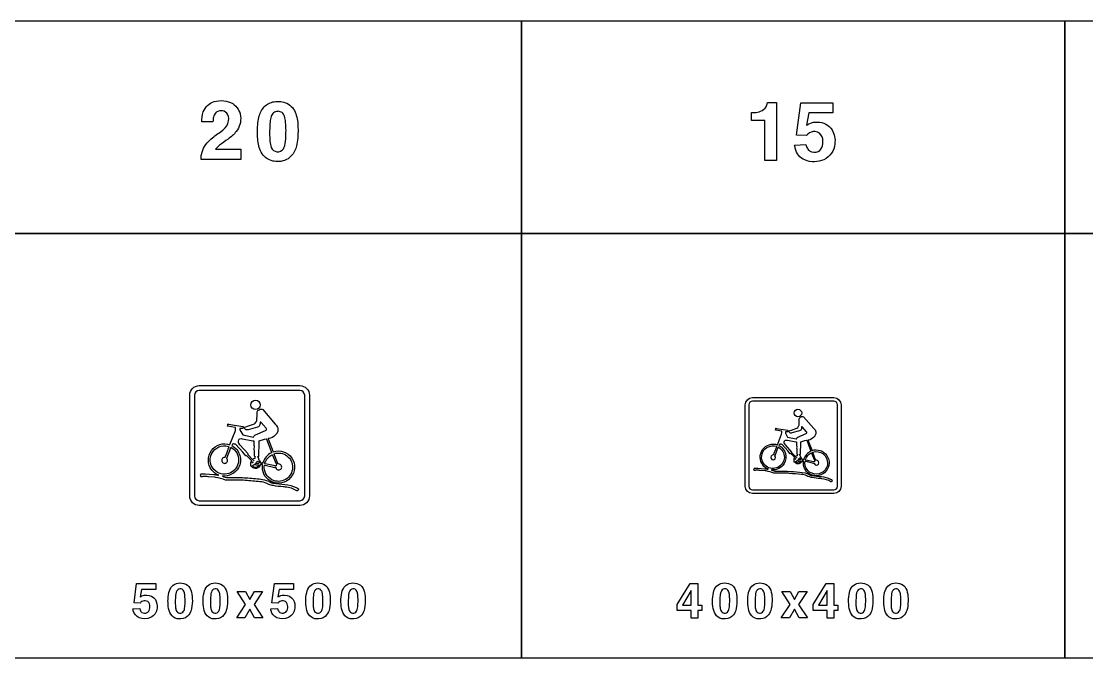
# Model space of a CAD drawing. Extents: x 0 to 18160, y 0 to 2655.
# Drawn here: x 9262 to 13711, y 0 to 2655 of the extents above; entities that cross this region are included whole.
import ezdxf

# ---------------------------------------------------------------- set-up
doc = ezdxf.new("R2010")
doc.units = 0
doc.header["$MEASUREMENT"] = 0

msp = doc.modelspace()

# ---------------------------------------------------------------- linework, layer by layer
for points in [[(9080, 1770), (11350, 1770), (11350, 2655), (9080, 2655)], [(11350, 1770), (13620, 1770), (13620, 2655), (11350, 2655)], [(13620, 1770), (15890, 1770), (15890, 2655), (13620, 2655)], [(9080, 0), (11350, 0), (11350, 1770), (9080, 1770)], [(11350, 0), (13620, 0), (13620, 1770), (11350, 1770)], [(13620, 0), (15890, 0), (15890, 1770), (13620, 1770)], [(10198.2, 221.797), (10163.1, 276.346), (10197.9, 276.346), (10216.2, 242.294), (10234.9, 276.346), (10269, 276.346), (10233.5, 222.318), (10270, 166.299), (10235.4, 166.299), (10215.6, 202.389), (10195.2, 166.299), (10161, 166.299)], [(12001, 222.096), (12055.2, 309.963), (12087.1, 309.963), (12087.1, 219.229), (12103.3, 219.229), (12103.3, 196.409), (12087.1, 196.409), (12087.1, 165.058), (12058.6, 165.058), (12058.6, 196.409), (12001, 196.409)], [(12058.6, 280.769), (12022.6, 219.229), (12058.6, 219.229)], [(12472.5, 221.797), (12437.4, 276.346), (12472.2, 276.347), (12490.5, 242.294), (12509.2, 276.347), (12543.3, 276.347), (12507.8, 222.318), (12544.3, 166.299), (12509.7, 166.299), (12489.9, 202.389), (12469.5, 166.299), (12435.3, 166.299)], [(12569, 222.114), (12623.3, 309.981), (12655.1, 309.981), (12655.1, 219.246), (12671.3, 219.246), (12671.3, 196.427), (12655.1, 196.427), (12655.1, 165.076), (12626.6, 165.076), (12626.6, 196.427), (12569, 196.427)], [(12626.6, 280.787), (12590.6, 219.246), (12626.6, 219.246)]]:
    msp.add_lwpolyline(points, close=True)
for points in [[(10012.9, 2078.85, -0.0640343), (10014.2, 2099.78, -0.161687), (10050, 2160.33, -0.0283718), (10091.8, 2192.71, 0.0545111), (10112.7, 2210.64, 0.192461), (10127.7, 2250.18, 0.234238), (10114.1, 2276.56, 0.196223), (10088.8, 2281.34, 0.252425), (10066.8, 2264.16, 0.0856617), (10062.7, 2247.14, 0.0202329), (10062, 2235.45), (10015.3, 2235.45, -0.0983795), (10021.4, 2276.76, -0.245047), (10067.6, 2319.89, -0.207102), (10144.5, 2311.55, -0.233443), (10177, 2259.22, -0.20961), (10158.8, 2195.04, -0.0785124), (10124.9, 2163.57, 0.0107372), (10089.1, 2137.78, 0.0665092), (10073.2, 2121.74), (10177.7, 2121.74), (10177.7, 2078.85)], [(10247.9, 2191.49, -0.0563084), (10253.9, 2254.32, -0.130301), (10276.1, 2298.12, -0.174843), (10317.9, 2319.53, -0.147552), (10371, 2312.9, -0.192146), (10407.8, 2269.73, -0.0833996), (10417.1, 2212.7, -0.0545507), (10412.1, 2141.92, -0.116773), (10393, 2097.85, -0.221099), (10338.1, 2070.16, -0.162564), (10286.7, 2082.68, -0.174743), (10255.4, 2128.1, -0.0640867), (10247.9, 2186.79)], [(12310.9, 2274.45), (12324.1, 2274.45, 0.0261527), (12330.1, 2275.12, 0.0824327), (12354.9, 2282.34, 0.211118), (12374.9, 2306.08, 0.0230957), (12377.6, 2315.99), (12415.7, 2315.99), (12415.7, 2074.01), (12367.1, 2074.01), (12367.1, 2241.03), (12310.9, 2241.03)], [(12491, 2139), (12538, 2140.78, 0.0452719), (12544.4, 2124.55, 0.0567733), (12549.1, 2117.67, 0.070207), (12553.5, 2114.2, 0.264984), (12589.6, 2112.3, 0.20748), (12607, 2135.41, 0.147389), (12605.8, 2173.44, 0.308532), (12576.4, 2194.85, 0.215743), (12546.7, 2184.62, 0.028781), (12541.3, 2178.38), (12498.7, 2180.39), (12516.5, 2315.07), (12650.5, 2315.07), (12650.5, 2273.2), (12550.1, 2273.2), (12541.1, 2221.19, -0.0211252), (12554.1, 2228.73, -0.121371), (12587.4, 2234.58, -0.244671), (12647.2, 2202.63, -0.173069), (12658.8, 2143.5, -0.256779), (12613.6, 2077.51, -0.199585), (12534, 2076.44, -0.245625), (12493.7, 2125.34, -0.0170062)], [(10299.2, 2160.96, 0.0124589), (10299.8, 2154.64, 0.0668192), (10305.4, 2129.25, 0.615362), (10356.3, 2123.64, 0.0726881), (10361.7, 2136.67, 0.0588562), (10366.4, 2173.95, 0.0389037), (10364.8, 2240.94, 0.084671), (10358.2, 2264.28, 0.156013), (10346.8, 2276.44, 0.143208), (10331, 2279.4, 0.172584), (10315.3, 2273.2, 0.132565), (10305.3, 2257.64, 0.0498315), (10300.8, 2235.92, 0.0368731)], [(10005, 634.997, -0.414213), (9965, 674.997), (9965, 1095, -0.414213), (10005, 1135), (10425, 1135, -0.414213), (10465, 1095), (10465, 674.997, -0.414213), (10425, 634.997)], [(10005, 654.997), (10425, 654.997, 0.414213), (10445, 674.997), (10445, 1095, 0.414213), (10425, 1115), (10005, 1115, 0.414213), (9985, 1095), (9985, 674.997, 0.414213)], [(10220.2, 1054.82, -1), (10259.4, 1054.82, -1)], [(12315, 684.997, -0.414213), (12285, 714.997), (12285, 1055, -0.414213), (12315, 1085), (12655, 1085, -0.414213), (12685, 1055), (12685, 714.997, -0.414213), (12655, 684.997)], [(12315, 699.997), (12655, 699.997, 0.414213), (12670, 714.997), (12670, 1055, 0.414213), (12655, 1070), (12315, 1070, 0.414213), (12300, 1055), (12300, 714.997, 0.414213)], [(10220.9, 803.004, -0.0157011), (10220.5, 804.408, -0.0124196), (10220.1, 805.737, -0.176629), (10222.6, 821.209, 0.125535), (10222.8, 821.866, 0.255961), (10221.9, 823.942), (10202.6, 843.643), (10202.1, 844.18), (10200, 842.052), (10199.9, 841.994), (10199.8, 842.038), (10186.5, 857.565), (10157.9, 889.937), (10157.8, 890.023, 0.184582), (10155.3, 891.466, -0.0499733), (10149.8, 891.509, 0.0522584), (10145, 891.48, 0.155051), (10142.9, 890.552, 0.17602), (10141.1, 885.923, 0.0562294), (10141.1, 885.108, -0.417791), (10168.2, 791.694, -0.290929), (10101.7, 758.265, 0.0449683), (10101.6, 758.123, 0.30733), (10101.7, 756.837, 0.0175466), (10101.8, 756.694, 0.111254), (10125.1, 751.408), (10126.7, 751.551), (10182.5, 751.551, -0.00620699), (10184.8, 751.551, -0.00733762), (10247.4, 746.551, -0.115542), (10304.3, 730.98, 0.00662475), (10308.8, 729.265, 0.0167421), (10312.2, 728.409, 0.0167912), (10362.7, 723.123, -0.0766538), (10409.3, 710.266, -0.0125055), (10409.6, 710.122, 0.0399412), (10419.3, 705.122, -0.0758357), (10419.5, 704.694, -0.17549), (10419.3, 703.551, -0.0316941), (10417.7, 700.552, 0.0284449), (10416.6, 698.837, -0.0354978), (10415.7, 696.837, -0.168535), (10414.5, 695.694, -0.171689), (10412.3, 695.836, -0.0391347), (10412.1, 695.98, 0.110689), (10364.7, 711.98, 0.0193466), (10355.5, 712.979, -0.037826), (10314.5, 717.695, -0.0609889), (10295.2, 722.979, -0.0568103), (10289.7, 725.408, 0.12482), (10287.9, 726.122, -0.107979), (10286.4, 726.551, 0.12922), (10258.2, 733.837, 0.00514981), (10196.7, 739.694, 0.0269771), (10169.3, 740.408), (10127.3, 740.408, -0.0261812), (10118, 740.694), (10114.7, 741.266, 0.0200944), (10073.3, 752.409), (10069.4, 752.695), (10042.8, 754.552, -0.00843662), (10042.1, 754.694, 0.0940907), (10025.1, 756.122), (10023, 756.122, 0.128625), (10016.3, 754.98, -0.08912), (10013.2, 754.694, -0.214992), (10011.7, 755.694, -0.114499), (10010.7, 758.409, -0.129476), (10011.3, 765.266, -0.133168), (10011.9, 766.122, -0.102123), (10013.4, 766.694, -0.0490233), (10017.8, 766.98, -0.0175069), (10029.8, 767.265), (10065.6, 764.408, -0.0571022), (10082.7, 761.408, 0.00837212), (10082.9, 761.408, 0.123918), (10084.4, 761.694, 0.11063), (10084.7, 761.98, 0.342287), (10084.7, 762.409, 0.111571), (10084.3, 762.695, 0.0276232), (10083.8, 762.979, -0.175566), (10057, 782.979), (10056.8, 782.979, -0.74154), (10132.8, 888.68, 0.0692665), (10132.9, 888.751), (10154.5, 943.608, 0.0947268), (10156.1, 958.466, 0.198682), (10155.5, 960.065, 0.111107), (10154.1, 960.809), (10124.6, 965.666, -0.0068744), (10123.8, 965.88, -0.179327), (10123.4, 966.166, -0.134365), (10123.2, 966.851, -0.0638769), (10123.5, 968.622, 0.0369487), (10123.9, 971.394, -0.0652469), (10124.6, 974.194, -0.115116), (10125, 974.808, -0.242299), (10125.6, 974.966, 0.0176674), (10126.9, 974.822), (10187.3, 965.151, -0.0355041), (10187.5, 965.122, -0.263341), (10187.7, 964.895), (10187.8, 964.737, -0.0211711), (10187.8, 963.579), (10187, 958.251), (10187, 958.18, -0.0871501), (10186.9, 957.109, -0.265237), (10185.7, 956.136, -0.0398582), (10184.9, 956.065), (10175.9, 956.665), (10175.7, 956.694, 0.0973733), (10174.8, 956.637, 0.24481), (10174.3, 956.152, 0.0476339), (10174.1, 954.68), (10174.2, 950.522, -0.00636227), (10174.1, 950.065), (10186.1, 929.366), (10231.4, 920.394, 0.0157743), (10231.8, 920.323, -0.226895), (10239.6, 929.551), (10282, 948.508, 0.656249), (10283.9, 957.166), (10263.9, 980.708, 0.0262531), (10262.2, 982.223, 0.131474), (10260.7, 982.908, 0.248515), (10259.4, 982.452, 0.0996562), (10258.8, 981.323, -0.057725), (10257.6, 972.965, -0.398792), (10248.2, 962.151), (10208.7, 950.737), (10204.2, 950.008, -0.188236), (10198.2, 951.351, -0.169843), (10194.6, 955.909, 0.0538725), (10194.1, 957.095, -0.0764028), (10193.5, 958.537, -0.265954), (10193.9, 959.895, -0.00901004), (10195.3, 961.337), (10199, 963.036), (10206.2, 965.795), (10235, 975.722, 0.191954), (10245.1, 990.108, 0.0362359), (10245.8, 993.865), (10246.4, 1012.14), (10246.4, 1012.85, -0.0247427), (10246.3, 1018.62, -0.182682), (10250, 1031.14, -0.110513), (10259.2, 1036.68, -0.31845), (10269.6, 1034.81), (10322.1, 974.494, -0.388176), (10328.5, 935.566, 0.00579896), (10327.4, 933.652, -0.143788), (10301.7, 915.694, -0.182538), (10292.6, 913.908, 0.086721), (10292.4, 913.823, 0.14854), (10292.3, 913.608), (10313.6, 859.094, -1.4908), (10306.1, 734.552, -0.00913721), (10305.6, 734.838, 0.0158348), (10302.9, 736.266, 0.0419167), (10300.3, 737.551, -0.301883), (10269, 804.623, 0.229486), (10268.2, 805.566), (10261, 805.509, 0.127044), (10260.5, 804.994, 0.0107104), (10259.8, 803.794, 0.0286543), (10259.3, 803.036, -0.556489), (10224.6, 796.132, -0.074524), (10223, 798.444), (10222.9, 798.521), (10221.1, 798.518, -0.413074), (10220.4, 799.229), (10220.4, 802.432)], [(12489.2, 1020.85, -1), (12520.5, 1020.85, -1)], [(12489.7, 819.403, -0.0157011), (12489.4, 820.526, -0.0124196), (12489.1, 821.589, -0.176629), (12491.1, 833.967, 0.125535), (12491.3, 834.492, 0.255961), (12490.5, 836.153), (12475.1, 851.914), (12474.6, 852.344), (12473, 850.641), (12472.9, 850.595), (12472.9, 850.63), (12462.2, 863.051), (12439.3, 888.949), (12439.3, 889.018, 0.184582), (12437.2, 890.172, -0.0499733), (12432.8, 890.207, 0.0522584), (12429, 890.183, 0.155051), (12427.3, 889.441, 0.17602), (12425.8, 885.738, 0.0562294), (12425.9, 885.086, -0.417791), (12447.6, 810.355, -0.290929), (12394.3, 783.612, 0.0449683), (12394.3, 783.498, 0.30733), (12394.4, 782.469, 0.0175466), (12394.5, 782.355, 0.111254), (12413.1, 778.126), (12414.4, 778.24), (12459, 778.24, -0.00620699), (12460.8, 778.24, -0.00733762), (12510.9, 774.24, -0.115542), (12556.5, 761.784, 0.00662475), (12560, 760.412, 0.0167421), (12562.7, 759.727, 0.0167912), (12603.2, 755.498, -0.0766538), (12640.5, 745.212, -0.0125055), (12640.7, 745.097, 0.0399412), (12648.4, 741.097, -0.0758357), (12648.6, 740.755, -0.17549), (12648.5, 739.841, -0.0316941), (12647.1, 737.441, 0.0284449), (12646.3, 736.069, -0.0354978), (12645.6, 734.469, -0.168535), (12644.6, 733.555, -0.171689), (12642.9, 733.669, -0.0391347), (12642.7, 733.784, 0.110689), (12604.8, 746.584, 0.0193466), (12597.4, 747.383, -0.037826), (12564.6, 751.155, -0.0609889), (12549.1, 755.383, -0.0568103), (12544.8, 757.326, 0.12482), (12543.3, 757.897, -0.107979), (12542.1, 758.24, 0.12922), (12519.6, 764.069, 0.00514981), (12470.3, 768.755, 0.0269771), (12448.5, 769.326), (12414.9, 769.326, -0.0261812), (12407.4, 769.555), (12404.8, 770.012, 0.0200944), (12371.7, 778.926), (12368.5, 779.155), (12347.3, 780.641, -0.00843662), (12346.6, 780.755, 0.0940907), (12333.1, 781.897), (12331.4, 781.897, 0.128625), (12326, 780.983, -0.08912), (12323.6, 780.755, -0.214992), (12322.4, 781.555, -0.114499), (12321.5, 783.727, -0.129476), (12322, 789.212, -0.133168), (12322.5, 789.897, -0.102123), (12323.7, 790.355, -0.0490233), (12327.2, 790.584, -0.0175069), (12336.8, 790.812), (12365.4, 788.526, -0.0571022), (12379.2, 786.126, 0.00837212), (12379.3, 786.126, 0.123918), (12380.5, 786.355, 0.11063), (12380.7, 786.584, 0.342287), (12380.8, 786.926, 0.111571), (12380.4, 787.155, 0.0276232), (12380, 787.383, -0.175566), (12358.6, 803.383), (12358.5, 803.383, -0.74154), (12419.3, 887.943, 0.0692665), (12419.3, 888), (12436.6, 931.886, 0.0947268), (12437.9, 943.772, 0.198682), (12437.4, 945.051, 0.111107), (12436.3, 945.646), (12412.7, 949.533, -0.0068744), (12412, 949.703, -0.179327), (12411.7, 949.932, -0.134365), (12411.6, 950.48, -0.0638769), (12411.8, 951.897, 0.0369487), (12412.1, 954.115, -0.0652469), (12412.7, 956.355, -0.115116), (12413, 956.846, -0.242299), (12413.5, 956.972, 0.0176674), (12414.5, 956.857), (12462.9, 949.121, -0.0355041), (12463, 949.097, -0.263341), (12463.2, 948.915), (12463.2, 948.789, -0.0211711), (12463.2, 947.863), (12462.6, 943.601), (12462.6, 943.544, -0.0871501), (12462.5, 942.687, -0.265237), (12461.6, 941.909, -0.0398582), (12460.9, 941.852), (12453.7, 942.332), (12453.6, 942.355, 0.0973733), (12452.9, 942.309, 0.24481), (12452.5, 941.921, 0.0476339), (12452.3, 940.744), (12452.3, 937.418, -0.00636227), (12452.3, 937.051), (12461.9, 920.492), (12498.2, 913.315, 0.0157743), (12498.5, 913.258, -0.226895), (12504.7, 920.641), (12538.6, 935.806, 0.656249), (12540.1, 942.732), (12524.1, 961.566, 0.0262531), (12522.8, 962.778, 0.131474), (12521.6, 963.326, 0.248515), (12520.6, 962.961, 0.0996562), (12520, 962.058, -0.057725), (12519.1, 955.372, -0.398792), (12511.5, 946.72), (12480, 937.589), (12476.4, 937.006, -0.188236), (12471.6, 938.081, -0.169843), (12468.7, 941.727, 0.0538725), (12468.3, 942.675, -0.0764028), (12467.8, 943.829, -0.265954), (12468.1, 944.915, -0.00901004), (12469.2, 946.069), (12472.2, 947.429), (12478, 949.635), (12501, 957.577, 0.191954), (12509.1, 969.086, 0.0362359), (12509.7, 972.092), (12510.2, 986.709), (12510.1, 987.28, -0.0247427), (12510, 991.897, -0.182682), (12513, 1001.91, -0.110513), (12520.4, 1006.34, -0.31845), (12528.7, 1004.85), (12570.7, 956.595, -0.388176), (12575.8, 925.452, 0.00579896), (12574.9, 923.921, -0.143788), (12554.4, 909.555, -0.182538), (12547.1, 908.126, 0.086721), (12546.9, 908.058, 0.14854), (12546.8, 907.886), (12563.8, 864.275, -1.4908), (12557.8, 764.641, -0.00913721), (12557.5, 764.87, 0.0158348), (12555.3, 766.012, 0.0419167), (12553.2, 767.04, -0.301883), (12528.2, 820.698, 0.229486), (12527.6, 821.452), (12521.8, 821.406, 0.127044), (12521.4, 820.995, 0.0107104), (12520.8, 820.035, 0.0286543), (12520.5, 819.429, -0.556489), (12492.7, 813.905, -0.074524), (12491.4, 815.755), (12491.3, 815.816), (12489.9, 815.814, -0.413074), (12489.3, 816.383), (12489.3, 818.945)], [(10208, 847.138), (10206.9, 848.23), (10207.2, 848.523), (10208.8, 850.065), (10174.5, 888.229), (10169.5, 895.323, -0.177247), (10168, 898.501, -0.151471), (10169.6, 909.155, -0.207337), (10174.6, 913.183, -0.107875), (10184.5, 913.582), (10185.5, 913.416), (10228.9, 905.114, -0.0330359), (10230.9, 904.779, -0.0453301), (10231.7, 904.475, -0.179658), (10232.5, 903.504, -0.0960544), (10232.9, 901.023, 0.0194864), (10232.7, 894.911, -0.028794), (10233.4, 877.7, 0.0407621), (10234, 858.927), (10234.1, 843.734, 0.115711), (10234.9, 840.347, 0.0596439), (10235.5, 839.649), (10236.1, 839.651), (10237.1, 839.649), (10238.2, 839.644, -0.136692), (10238.3, 839.567, -0.167586), (10238.4, 839.452, -0.091787), (10238.4, 839.232, -0.0242526), (10237, 835.933, 0.098275), (10236.4, 832.806, -0.203741), (10235.6, 830.73, 0.109643), (10227.8, 826.799), (10227.6, 826.601), (10223.6, 830.929), (10211.3, 843.857)], [(10249.7, 839.652), (10253.7, 839.655, 0.0047066), (10253.7, 839.701), (10255, 901.072), (10255, 902.653, -0.0882529), (10255.2, 904.109), (10276.7, 912.183), (10284.8, 913.2), (10284.9, 913.244), (10285.1, 913.275, -0.210916), (10285.3, 913.17, -0.106812), (10285.5, 912.883, -0.0427835), (10285.6, 912.453), (10285.6, 912.339), (10303.6, 864.094), (10306.7, 856.001, -0.0936472), (10306.4, 855.128, 0.207272), (10270.8, 812.55, -0.0309932), (10270.8, 812.039, -0.0919421), (10270.7, 811.781, -0.216828), (10270.5, 811.664, -0.0360471), (10270.5, 811.659), (10261.9, 812.099, -0.0156388), (10261.6, 812.202, -0.0813735), (10261.1, 812.575, 0.152353), (10254.6, 825.744, -0.0284829), (10254.1, 827.099, -0.0474655), (10253.9, 828.356, 0.129547), (10252.3, 832.056, -0.0388214), (10250.8, 834.585, -0.012401), (10250.4, 835.859, -0.0110855), (10249.5, 838.041, -0.0729518), (10249.3, 838.956, -0.230827), (10249.6, 839.57, -0.0412837)], [(12479.4, 854.71), (12478.5, 855.584), (12478.8, 855.818), (12480, 857.051), (12452.6, 887.583), (12448.6, 893.258, -0.177247), (12447.4, 895.8, -0.151471), (12448.7, 904.324, -0.207337), (12452.7, 907.546, -0.107875), (12460.6, 907.865), (12461.4, 907.732), (12496.1, 901.091, -0.0330359), (12497.7, 900.823, -0.0453301), (12498.3, 900.579, -0.179658), (12499, 899.803, -0.0960544), (12499.3, 897.818, 0.0194864), (12499.1, 892.929, -0.028794), (12499.7, 879.16, 0.0407621), (12500.2, 864.141), (12500.2, 851.987, 0.115711), (12501, 849.277, 0.0596439), (12501.4, 848.719), (12501.9, 848.72), (12502.7, 848.719), (12503.5, 848.714, -0.136692), (12503.7, 848.653, -0.167586), (12503.7, 848.562, -0.091787), (12503.7, 848.385, -0.0242526), (12502.6, 845.746, 0.098275), (12502.1, 843.245, -0.203741), (12501.5, 841.584, 0.109643), (12495.2, 838.439), (12495.1, 838.28), (12491.9, 841.742), (12482, 852.085)], [(12512.8, 848.721), (12516, 848.723, 0.0047066), (12516, 848.76), (12517, 897.857), (12517, 899.122, -0.0882529), (12517.2, 900.287), (12534.4, 906.746), (12540.8, 907.559), (12540.9, 907.595), (12541.1, 907.62, -0.210916), (12541.3, 907.536, -0.106812), (12541.4, 907.306, -0.0427835), (12541.5, 906.962), (12541.5, 906.871), (12555.8, 868.275), (12558.3, 861.8, -0.0936472), (12558.1, 861.102, 0.207272), (12529.7, 827.039, -0.0309932), (12529.6, 826.631, -0.0919421), (12529.6, 826.424, -0.216828), (12529.4, 826.33, -0.0360471), (12529.4, 826.327), (12522.5, 826.679, -0.0156388), (12522.3, 826.761, -0.0813735), (12521.9, 827.059, 0.152353), (12516.7, 837.595, -0.0284829), (12516.3, 838.679, -0.0474655), (12516.1, 839.684, 0.129547), (12514.9, 842.644, -0.0388214), (12513.6, 844.668, -0.012401), (12513.3, 845.687, -0.0110855), (12512.6, 847.432, -0.0729518), (12512.4, 848.164, -0.230827), (12512.7, 848.655, -0.0412837)], [(10120.8, 828.784, -0.00795077), (10119.4, 830.811), (10120.3, 833.07), (10136.8, 875.956), (10136.8, 876.096, -0.122919), (10137.3, 876.707, -0.271483), (10137.8, 876.821, -0.0555044), (10138.1, 876.675, -1.07858), (10073.9, 777.591, -0.836531), (10126.7, 881.241, -0.00503944), (10127.3, 880.994, -0.144273), (10127.5, 879.532, 0.043232), (10127.5, 878.896, 0.273682), (10127.9, 878.391, -0.0295829), (10121.1, 860.336, -0.0273429), (10114.7, 843.889, -0.0226842), (10112.4, 837.799, -0.0739044), (10111.1, 835.855, 0.557229), (10100, 817.031, 1.04657)], [(10336.1, 808.441, -0.0138408), (10333.5, 808.17), (10332.4, 810.027), (10332.3, 810.227), (10317, 848.67, -0.0548422), (10317, 850.313, -0.0833985), (10317, 850.542, -0.0628163), (10317.2, 850.742, -0.0266164), (10317.4, 851.028, -0.514736), (10394.5, 792.742, -0.547746), (10308.1, 742.17, -0.307708), (10276.5, 800.97, -0.0869154), (10277.1, 802.012, -0.238334), (10280.3, 803.084), (10320.5, 793.599), (10324.1, 793.027, -0.0612467), (10324.8, 792.742, -0.170856), (10325.3, 792.17, -0.0503323), (10325.6, 790.884, 0.0473999), (10325.8, 789.741, 0.545677), (10347.6, 788.741, 0.570125)], [(10309.2, 846.509, -0.012738), (10309.5, 846.627, -0.199038), (10310.9, 846.484, 0.0145924), (10311.3, 845.333), (10326.1, 808.466, -0.105488), (10326.9, 804.585, -0.129498), (10325.6, 800.456, -0.118084), (10324.6, 799.512, -0.151615), (10323.7, 799.341, -0.0252286), (10321.1, 799.808), (10280.6, 809.119, -0.0890397), (10279.6, 809.427, -0.231908), (10278.9, 810.741, -0.095674), (10279.1, 812.264, -0.196727)], [(12409.6, 840.027, -0.00795077), (12408.5, 841.649), (12409.2, 843.455), (12422.4, 877.765), (12422.5, 877.876, -0.122919), (12422.8, 878.365, -0.271483), (12423.3, 878.457, -0.0555044), (12423.5, 878.339, -1.07858), (12372.1, 799.073, -0.836531), (12414.3, 881.992, -0.00503944), (12414.8, 881.795, -0.144273), (12415, 880.625, 0.043232), (12415, 880.116, 0.273682), (12415.3, 879.712, -0.0295829), (12409.9, 865.268, -0.0273429), (12404.7, 852.111, -0.0226842), (12402.9, 847.239, -0.0739044), (12401.8, 845.683, 0.557229), (12393, 830.624, 1.04657)], [(12581.9, 823.752, -0.0138408), (12579.8, 823.536), (12578.9, 825.021), (12578.8, 825.181), (12566.6, 855.935, -0.0548422), (12566.6, 857.25, -0.0833985), (12566.6, 857.433, -0.0628163), (12566.7, 857.593, -0.0266164), (12567, 857.822, -0.514736), (12628.6, 811.193, -0.547746), (12559.5, 770.736, -0.307708), (12534.2, 817.776, -0.0869154), (12534.7, 818.61, -0.238334), (12537.3, 819.467), (12569.4, 811.879), (12572.3, 811.421, -0.0612467), (12572.8, 811.193, -0.170856), (12573.2, 810.736, -0.0503323), (12573.5, 809.707, 0.0473999), (12573.7, 808.793, 0.545677), (12591, 807.992, 0.570125)], [(12560.3, 854.207, -0.012738), (12560.6, 854.301, -0.199038), (12561.7, 854.187, 0.0145924), (12562, 853.266), (12573.8, 823.772, -0.105488), (12574.5, 820.668, -0.129498), (12573.5, 817.364, -0.118084), (12572.7, 816.61, -0.151615), (12572, 816.472, -0.0252286), (12569.8, 816.846), (12537.4, 824.295, -0.0890397), (12536.7, 824.541, -0.231908), (12536.1, 825.593, -0.095674), (12536.3, 826.81, -0.196727)], [(10225.1, 812.947, -0.103514), (10225, 813.19, -0.164133), (10225.9, 816.593, -0.235672), (10227.3, 816.859, -0.0209814), (10227.7, 816.851, -0.608806), (10227.8, 814.545, -0.009039), (10227.6, 814.275, -0.304902)], [(10254.4, 804.119), (10254.4, 804.019, -0.393565), (10237.2, 794.129, -0.115396), (10227.4, 800.338), (10227.3, 800.404), (10235.9, 807.474, -0.356807), (10237.7, 807.483), (10241.8, 804.119)], [(10230.8, 822.304, -1), (10232.3, 822.304, -1)], [(10241.1, 809.967, -0.0606315), (10241, 810.275, -0.143554), (10249.2, 820.14, -0.145192), (10250.6, 820.554, -0.141228), (10252.3, 819.852), (10252.5, 819.499, -0.0555642), (10254.3, 815.692, -0.175878), (10253.9, 809.967)], [(12493.1, 827.357, -0.103514), (12493, 827.551, -0.164133), (12493.7, 830.274, -0.235672), (12494.8, 830.487, -0.0209814), (12495.1, 830.48, -0.608806), (12495.3, 828.635, -0.009039), (12495.1, 828.42, -0.304902)], [(12516.5, 820.295), (12516.5, 820.214, -0.393565), (12502.8, 812.303, -0.115396), (12494.9, 817.27), (12494.9, 817.323), (12501.7, 822.979, -0.356807), (12503.2, 822.986), (12506.5, 820.295)], [(12497.6, 834.843, -1), (12498.8, 834.843, -1)], [(12505.9, 824.973, -0.0606315), (12505.8, 825.219, -0.143554), (12512.3, 833.111, -0.145192), (12513.5, 833.443, -0.141228), (12514.8, 832.881), (12515, 832.599, -0.0555642), (12516.5, 829.553, -0.175878), (12516.1, 824.973)], [(9874.18, 234.284, -0.0563084), (9877.8, 271.986, -0.130301), (9891.12, 298.265, -0.174843), (9916.22, 311.109, -0.147552), (9948.09, 307.128, -0.192146), (9970.17, 281.227, -0.0833996), (9975.72, 247.009, -0.0545507), (9972.71, 204.545, -0.116773), (9961.26, 178.099, -0.221099), (9928.35, 161.488, -0.162564), (9897.47, 169, -0.174743), (9878.7, 196.251, -0.0640867), (9874.23, 231.464)], [(10020.9, 234.284, -0.0563084), (10024.6, 271.986, -0.130301), (10037.9, 298.265, -0.174843), (10063, 311.109, -0.147552), (10094.8, 307.128, -0.192146), (10116.9, 281.227, -0.0833996), (10122.5, 247.009, -0.0545507), (10119.5, 204.545, -0.116773), (10108, 178.1, -0.221099), (10075.1, 161.488, -0.162564), (10044.2, 169, -0.174743), (10025.5, 196.251, -0.0640867), (10021, 231.464)], [(10449.7, 234.285, -0.0563084), (10453.4, 271.986, -0.130301), (10466.7, 298.266, -0.174843), (10491.8, 311.109, -0.147552), (10523.7, 307.128, -0.192146), (10545.7, 281.228, -0.0833996), (10551.3, 247.01, -0.0545507), (10548.3, 204.545, -0.116773), (10536.8, 178.1, -0.221099), (10503.9, 161.488, -0.162564), (10473, 169, -0.174743), (10454.3, 196.251, -0.0640867), (10449.8, 231.465)], [(10596.5, 234.275, -0.0563084), (10600.1, 271.977, -0.130301), (10613.4, 298.256, -0.174843), (10638.5, 311.1, -0.147552), (10670.4, 307.119, -0.192146), (10692.5, 281.218, -0.0833996), (10698, 247, -0.0545507), (10695, 204.536, -0.116773), (10683.6, 178.09, -0.221099), (10650.7, 161.479, -0.162564), (10619.8, 168.991, -0.174743), (10601, 196.242, -0.0640867), (10596.5, 231.455)], [(12148.5, 234.285, -0.0563084), (12152.1, 271.986, -0.130301), (12165.4, 298.266, -0.174843), (12190.5, 311.109, -0.147552), (12222.4, 307.128, -0.192146), (12244.5, 281.228, -0.0833996), (12250, 247.01, -0.0545507), (12247, 204.546, -0.116773), (12235.6, 178.1, -0.221099), (12202.7, 161.489, -0.162564), (12171.8, 169.001, -0.174743), (12153, 196.252, -0.0640867), (12148.5, 231.465)], [(12295.2, 234.285, -0.0563084), (12298.9, 271.986, -0.130301), (12312.2, 298.266, -0.174843), (12337.3, 311.109, -0.147552), (12369.1, 307.128, -0.192146), (12391.2, 281.228, -0.0833996), (12396.8, 247.01, -0.0545507), (12393.8, 204.546, -0.116773), (12382.3, 178.1, -0.221099), (12349.4, 161.489, -0.162564), (12318.5, 169.001, -0.174743), (12299.8, 196.252, -0.0640867), (12295.3, 231.465)], [(12716.5, 234.285, -0.0563084), (12720.1, 271.986, -0.130301), (12733.4, 298.266, -0.174843), (12758.5, 311.109, -0.147552), (12790.4, 307.128, -0.192146), (12812.5, 281.228, -0.0833996), (12818, 247.01, -0.0545507), (12815, 204.545, -0.116773), (12803.6, 178.1, -0.221099), (12770.7, 161.489, -0.162564), (12739.8, 169, -0.174743), (12721, 196.252, -0.0640867), (12716.5, 231.465)], [(12863.2, 234.275, -0.0563084), (12866.9, 271.977, -0.130301), (12880.2, 298.256, -0.174843), (12905.3, 311.1, -0.147552), (12937.2, 307.119, -0.192146), (12959.2, 281.219, -0.0833996), (12964.8, 247.001, -0.0545507), (12961.8, 204.536, -0.116773), (12950.3, 178.091, -0.221099), (12917.4, 161.479, -0.162564), (12886.5, 168.991, -0.174743), (12867.8, 196.242, -0.0640867), (12863.3, 231.456)], [(9727.75, 203.882), (9755.92, 204.948, 0.0452719), (9759.76, 195.209, 0.0567733), (9762.6, 191.086, 0.070207), (9765.26, 189, 0.264984), (9786.87, 187.863, 0.20748), (9797.32, 201.725, 0.147389), (9796.63, 224.545, 0.308532), (9779, 237.389, 0.215743), (9761.13, 231.251, 0.028781), (9757.91, 227.507), (9732.34, 228.716), (9743.03, 309.521), (9823.46, 309.521), (9823.46, 284.403), (9763.2, 284.403), (9757.82, 253.195, -0.0211252), (9765.57, 257.721, -0.121371), (9785.57, 261.228, -0.244671), (9821.44, 242.057, -0.173069), (9828.39, 206.583, -0.256779), (9801.28, 166.986, -0.199585), (9753.55, 166.346, -0.245625), (9729.38, 195.683, -0.0170062)], [(9905.01, 215.967, 0.0124589), (9905.32, 212.175, 0.0668192), (9908.68, 196.938, 0.615362), (9939.23, 193.573, 0.0726881), (9942.5, 201.393, 0.0588562), (9945.32, 223.763, 0.0389037), (9944.34, 263.953, 0.084671), (9940.39, 277.957, 0.156013), (9933.51, 285.256, 0.143208), (9924.08, 287.033, 0.172584), (9914.63, 283.313, 0.132565), (9908.66, 273.976, 0.0498315), (9905.93, 260.943, 0.0368731)], [(10051.8, 215.967, 0.0124589), (10052.1, 212.175, 0.0668192), (10055.4, 196.938, 0.615362), (10086, 193.573, 0.0726881), (10089.2, 201.393, 0.0588562), (10092.1, 223.763, 0.0389037), (10091.1, 263.953, 0.084671), (10087.1, 277.957, 0.156013), (10080.3, 285.256, 0.143208), (10070.8, 287.033, 0.172584), (10061.4, 283.313, 0.132565), (10055.4, 273.976, 0.0498315), (10052.7, 260.943, 0.0368731)], [(10303.3, 203.891), (10331.5, 204.957, 0.0452719), (10335.3, 195.218, 0.0567733), (10338.2, 191.095, 0.070207), (10340.8, 189.009, 0.264984), (10362.4, 187.872, 0.20748), (10372.9, 201.734, 0.147389), (10372.2, 224.554, 0.308532), (10354.6, 237.398, 0.215743), (10336.7, 231.26, 0.028781), (10333.5, 227.516), (10307.9, 228.725), (10318.6, 309.531), (10399, 309.531), (10399, 284.412), (10338.8, 284.412), (10333.4, 253.204, -0.0211252), (10341.1, 257.73, -0.121371), (10361.1, 261.237, -0.244671), (10397, 242.066, -0.173069), (10404, 206.592, -0.256779), (10376.8, 166.995, -0.199585), (10329.1, 166.355, -0.245625), (10304.9, 195.692, -0.0170062)], [(10480.6, 215.967, 0.0124589), (10480.9, 212.175, 0.0668192), (10484.2, 196.939, 0.615362), (10514.8, 193.574, 0.0726881), (10518.1, 201.394, 0.0588562), (10520.9, 223.763, 0.0389037), (10519.9, 263.953, 0.084671), (10516, 277.957, 0.156013), (10509.1, 285.256, 0.143208), (10499.7, 287.033, 0.172584), (10490.2, 283.313, 0.132565), (10484.2, 273.976, 0.0498315), (10481.5, 260.943, 0.0368731)], [(10627.3, 215.958, 0.0124589), (10627.6, 212.166, 0.0668192), (10631, 196.929, 0.615362), (10661.5, 193.564, 0.0726881), (10664.8, 201.384, 0.0588562), (10667.6, 223.754, 0.0389037), (10666.7, 263.943, 0.084671), (10662.7, 277.948, 0.156013), (10655.8, 285.247, 0.143208), (10646.4, 287.024, 0.172584), (10636.9, 283.304, 0.132565), (10631, 273.967, 0.0498315), (10628.2, 260.934, 0.0368731)], [(12179.3, 215.967, 0.0124589), (12179.6, 212.176, 0.0668192), (12183, 196.939, 0.615362), (12213.5, 193.574, 0.0726881), (12216.8, 201.394, 0.0588562), (12219.6, 223.764, 0.0389037), (12218.6, 263.953, 0.084671), (12214.7, 277.958, 0.156013), (12207.8, 285.256, 0.143208), (12198.4, 287.034, 0.172584), (12188.9, 283.313, 0.132565), (12183, 273.977, 0.0498315), (12180.2, 260.944, 0.0368731)], [(12326.1, 215.967, 0.0124589), (12326.4, 212.176, 0.0668192), (12329.7, 196.939, 0.615362), (12360.3, 193.574, 0.0726881), (12363.5, 201.394, 0.0588562), (12366.4, 223.764, 0.0389037), (12365.4, 263.953, 0.084671), (12361.4, 277.958, 0.156013), (12354.6, 285.256, 0.143208), (12345.1, 287.034, 0.172584), (12335.7, 283.313, 0.132565), (12329.7, 273.977, 0.0498315), (12327, 260.944, 0.0368731)], [(12747.3, 215.967, 0.0124589), (12747.6, 212.176, 0.0668192), (12751, 196.939, 0.615362), (12781.5, 193.574, 0.0726881), (12784.8, 201.394, 0.0588562), (12787.6, 223.763, 0.0389037), (12786.7, 263.953, 0.084671), (12782.7, 277.958, 0.156013), (12775.8, 285.256, 0.143208), (12766.4, 287.033, 0.172584), (12757, 283.313, 0.132565), (12751, 273.977, 0.0498315), (12748.3, 260.943, 0.0368731)], [(12894.1, 215.958, 0.0124589), (12894.4, 212.166, 0.0668192), (12897.7, 196.93, 0.615362), (12928.3, 193.565, 0.0726881), (12931.6, 201.385, 0.0588562), (12934.4, 223.754, 0.0389037), (12933.4, 263.944, 0.084671), (12929.5, 277.948, 0.156013), (12922.6, 285.247, 0.143208), (12913.2, 287.024, 0.172584), (12903.7, 283.304, 0.132565), (12897.7, 273.967, 0.0498315), (12895, 260.934, 0.0368731)]]:
    msp.add_lwpolyline(points, format="xyb", close=True)

doc.saveas('drawing.dxf')
